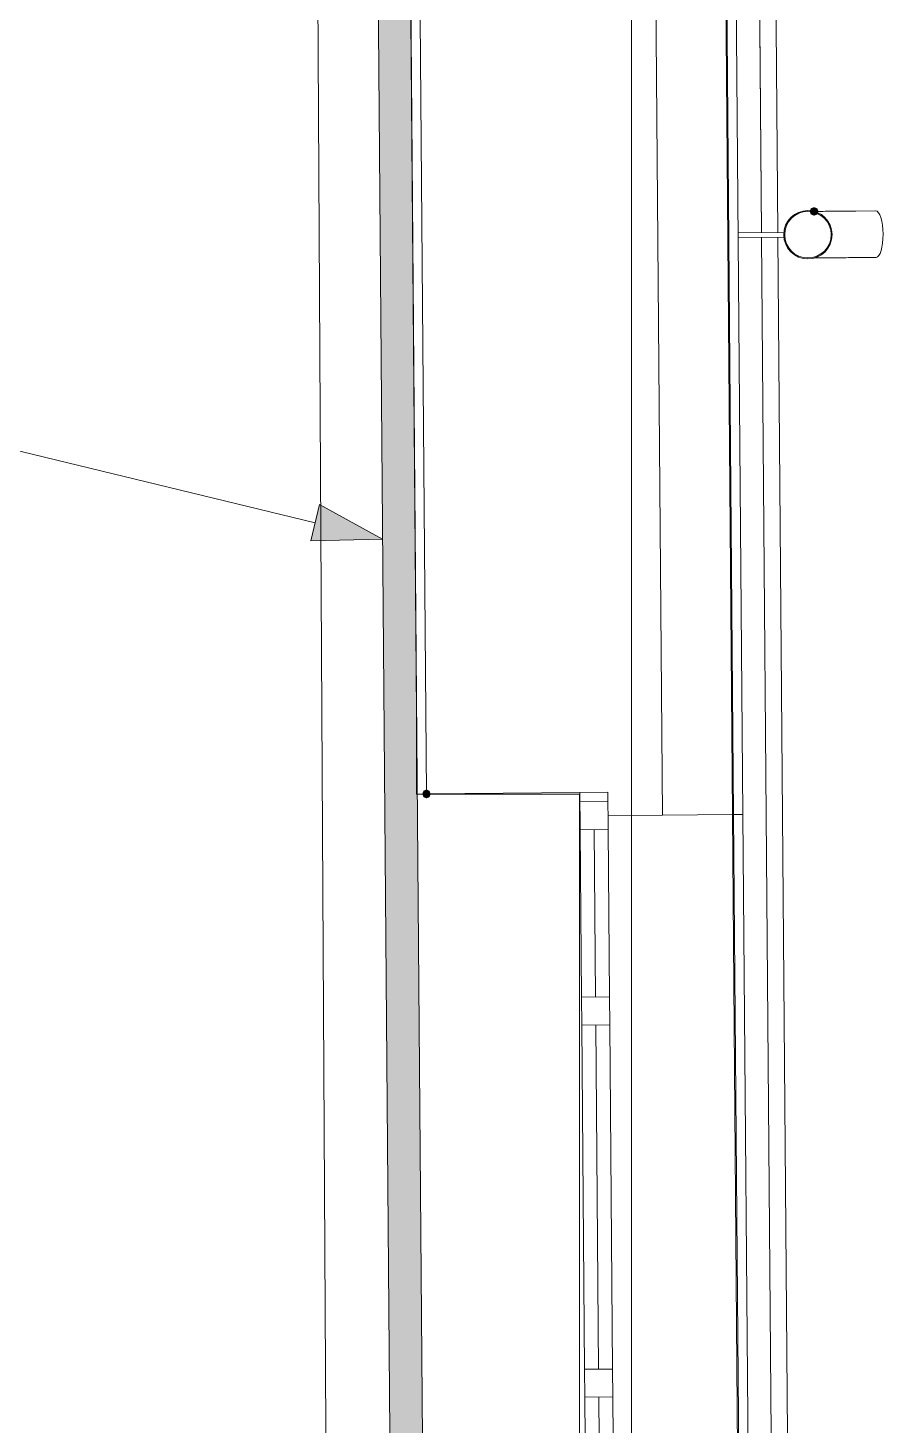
# Model space of a CAD drawing. Header units: millimetres. Extents: x 0 to 1189, y 0 to 841.
# Drawn here: x 844.19 to 862.58, y 591.75 to 621.78 of the extents above; entities that cross this region are included whole.
import ezdxf

# ---------------------------------------------------------------- set-up
doc = ezdxf.new("R2010")
doc.units = ezdxf.units.MM

msp = doc.modelspace()

# ---------------------------------------------------------------- hatches: boundary and pattern name
at = {"true_color": 0xf1d696}
h = msp.add_hatch(color=41, dxfattribs=at)
h.dxf.hatch_style = 2
h.paths.add_polyline_path([(852.223302, 647.51976), (853.459304, 494.774527), (852.759303, 494.774527), (851.523301, 647.51976)])
h = msp.add_hatch(color=7)
h.dxf.hatch_style = 2
h.paths.add_polyline_path([(861.094316, 617.927715), (861.030753, 617.901277), (861.004315, 617.837715), (861.030753, 617.774152), (861.094316, 617.747714), (861.107316, 617.747714), (861.170878, 617.774152), (861.197316, 617.837715), (861.170878, 617.901277), (861.107316, 617.927715)])
at = {"true_color": 0x0077b0}
h = msp.add_hatch(color=144, dxfattribs=at)
h.dxf.hatch_style = 2
h.paths.add_polyline_path([(851.820301, 610.792704), (850.275299, 610.755704), (850.464299, 611.533705)])
h = msp.add_hatch(color=7)
h.dxf.hatch_style = 2
h.paths.add_polyline_path([(852.675303, 605.309695), (852.70174, 605.246133), (852.765303, 605.219695), (852.828865, 605.246133), (852.855303, 605.309695), (852.855303, 605.319695), (852.828865, 605.383258), (852.765303, 605.409696), (852.70174, 605.383258), (852.675303, 605.319695)])

# ---------------------------------------------------------------- linework, layer by layer
at = {"color": 7, "lineweight": 0}
for points in [[(857.17331, 238.825136), (857.17331, 730.151886)], [(859.449313, 725.459879), (860.321314, 617.378714)], [(859.096313, 725.109878), (859.968314, 617.374714)], [(859.971314, 617.374714), (859.102313, 725.109878)], [(850.284299, 648.219761), (850.6993, 573.680647)], [(853.459304, 494.774527), (852.218302, 648.219761)], [(851.523301, 647.51976), (852.759303, 494.774527)], [(859.343313, 604.872695), (859.129313, 631.321735)], [(859.155313, 631.321735), (859.369313, 604.872695)], [(859.569313, 604.874695), (859.355313, 631.323735)], [(857.62931, 631.299735), (857.843311, 604.860695)], [(852.359302, 630.756734), (852.565303, 605.307695)], [(852.559303, 630.768734), (852.765303, 605.319695)], [(860.448315, 617.331714), (860.458887, 617.441458), (860.489205, 617.539042), (860.537172, 617.627369), (860.60069, 617.704339), (860.677661, 617.767857), (860.765987, 617.815824), (860.863571, 617.846142), (860.968315, 617.856715), (861.072403, 617.846232), (861.169519, 617.816168), (861.257564, 617.768595), (861.334441, 617.705589), (861.398052, 617.629224), (861.4463, 617.541574), (861.477088, 617.444712), (861.488316, 617.340714)], [(860.468315, 617.332714), (860.478479, 617.437441), (860.507627, 617.531277), (860.553744, 617.616206), (860.614815, 617.690214), (860.688823, 617.751285), (860.773753, 617.797402), (860.867589, 617.826551), (860.968315, 617.836715), (861.068386, 617.82664), (861.161753, 617.797746), (861.246402, 617.752023), (861.320316, 617.691464), (861.38148, 617.618062), (861.427879, 617.533808), (861.457496, 617.440694), (861.468316, 617.340714)], [(861.107316, 617.837715), (861.133316, 617.837715)], [(861.133316, 617.837715), (861.162316, 617.837715)], [(861.162316, 617.837715), (861.193316, 617.837715)], [(861.193316, 617.837715), (861.226316, 617.838715)], [(861.226316, 617.838715), (861.261316, 617.838715)], [(861.261316, 617.838715), (861.297316, 617.838715)], [(861.297316, 617.838715), (861.336316, 617.839715)], [(861.336316, 617.839715), (861.377316, 617.839715)], [(861.377316, 617.839715), (861.419316, 617.839715)], [(861.419316, 617.839715), (861.463316, 617.840715)], [(861.463316, 617.840715), (861.508316, 617.840715)], [(861.508316, 617.840715), (861.555316, 617.840715)], [(861.555316, 617.840715), (861.604316, 617.841715)], [(861.604316, 617.841715), (861.653316, 617.841715)], [(861.653316, 617.841715), (861.705316, 617.842715)], [(861.705316, 617.842715), (861.757317, 617.842715)], [(861.757317, 617.842715), (861.810317, 617.842715)], [(861.810317, 617.842715), (861.865317, 617.843715)], [(861.865317, 617.843715), (861.920317, 617.843715)], [(861.920317, 617.843715), (861.977317, 617.844715)], [(861.977317, 617.844715), (862.000317, 617.844715)], [(862.425318, 617.847715), (862.000317, 617.844715)], [(862.426033, 617.849025), (862.457135, 617.839153), (862.48627, 617.810339), (862.512799, 617.764558), (862.536086, 617.703785), (862.555494, 617.629996), (862.570386, 617.545166), (862.580124, 617.451271), (862.584072, 617.350286)], [(859.268313, 617.372714), (859.242313, 617.372714)], [(859.243313, 617.272714), (859.268313, 617.272714)], [(860.459315, 617.381714), (859.468313, 617.373714)], [(859.468313, 617.273714), (860.460315, 617.281714)], [(859.968314, 617.281714), (861.261316, 457.46947)], [(861.262316, 457.46947), (859.972314, 617.281714)], [(860.322314, 617.283714), (861.612316, 457.47347)], [(861.488316, 617.340714), (861.477744, 617.231682), (861.447425, 617.133964), (861.399459, 617.04562), (861.335941, 616.968713), (861.25897, 616.905307), (861.170644, 616.857463), (861.07306, 616.827244), (860.968315, 616.816713), (860.86394, 616.827153), (860.76669, 616.857104), (860.678627, 616.904516), (860.601815, 616.967338), (860.538315, 617.04352), (860.49019, 617.13101), (860.459502, 617.227759), (860.448315, 617.331714)], [(861.468316, 617.340714), (861.458152, 617.2357), (861.429004, 617.141729), (861.382886, 617.056782), (861.321816, 616.982838), (861.247808, 616.921879), (861.162878, 616.875885), (861.069042, 616.846836), (860.968315, 616.836713), (860.867958, 616.846746), (860.774456, 616.875541), (860.68979, 616.921141), (860.61594, 616.981588), (860.554887, 617.054926), (860.508612, 617.139198), (860.479094, 617.232446), (860.468315, 617.332714)], [(862.584072, 617.350286), (862.581755, 617.249537), (862.573536, 617.155632), (862.560018, 617.07059), (862.541807, 616.996432), (862.519507, 616.93518), (862.493722, 616.888852), (862.465059, 616.859471), (862.43412, 616.849056)], [(861.126316, 616.837713), (861.102316, 616.837713)], [(861.153316, 616.837713), (861.126316, 616.837713)], [(861.183316, 616.837713), (861.153316, 616.837713)], [(861.214316, 616.838713), (861.183316, 616.837713)], [(861.248316, 616.838713), (861.214316, 616.838713)], [(861.284316, 616.838713), (861.248316, 616.838713)], [(861.321316, 616.838713), (861.284316, 616.838713)], [(861.361316, 616.839713), (861.321316, 616.838713)], [(861.402316, 616.839713), (861.361316, 616.839713)], [(861.445316, 616.839713), (861.402316, 616.839713)], [(861.489316, 616.840713), (861.445316, 616.839713)], [(861.536316, 616.840713), (861.489316, 616.840713)], [(861.583316, 616.841713), (861.536316, 616.840713)], [(861.632316, 616.841713), (861.583316, 616.841713)], [(861.683316, 616.841713), (861.632316, 616.841713)], [(861.734317, 616.842713), (861.683316, 616.841713)], [(861.787317, 616.842713), (861.734317, 616.842713)], [(861.841317, 616.843713), (861.787317, 616.842713)], [(861.896317, 616.843713), (861.841317, 616.843713)], [(861.952317, 616.844713), (861.896317, 616.843713)], [(862.008317, 616.844713), (861.952317, 616.844713)], [(862.008317, 616.844713), (862.433318, 616.847713)], [(852.553303, 605.307695), (852.553303, 606.805698)], [(856.054308, 605.307695), (852.553303, 605.307695)], [(852.565303, 605.307695), (852.765303, 605.309695)], [(852.765303, 605.319695), (856.065308, 605.345696)], [(856.054308, 587.945669), (856.054308, 605.307695)], [(856.065308, 605.345696), (856.665309, 605.350696)], [(856.665309, 605.350696), (856.065308, 605.345696)], [(856.071308, 604.546694), (856.065308, 605.345696)], [(856.065308, 605.345696), (856.071308, 604.546694)], [(856.665309, 605.350696), (856.671309, 604.550694)], [(856.671309, 604.550694), (856.665309, 605.350696)], [(856.066308, 605.145695), (856.666309, 605.150695)], [(856.669309, 604.850695), (857.843311, 604.860695)], [(857.843311, 604.860695), (859.343313, 604.872695)], [(859.343313, 604.872695), (859.476313, 588.47367)], [(859.369313, 604.872695), (859.569313, 604.874695)], [(859.501313, 588.47367), (859.369313, 604.872695)], [(859.701313, 588.47467), (859.569313, 604.874695)], [(856.671309, 604.550694), (856.071308, 604.546694)], [(856.100308, 600.946689), (856.071308, 604.546694)], [(856.371308, 604.548694), (856.400308, 600.948689)], [(856.671309, 604.550694), (856.700309, 600.950689)], [(856.100308, 600.946689), (856.700309, 600.950689)], [(856.105308, 600.346688), (856.100308, 600.946689)], [(856.100308, 600.946689), (856.105308, 600.346688)], [(856.700309, 600.950689), (856.705309, 600.351688)], [(856.705309, 600.351688), (856.700309, 600.950689)], [(856.705309, 600.351688), (856.105308, 600.346688)], [(856.165308, 592.946677), (856.105308, 600.346688)], [(856.405308, 600.348688), (856.465308, 592.948677)], [(856.705309, 600.351688), (856.765309, 592.951677)], [(856.165308, 592.946677), (856.765309, 592.951677)], [(856.170308, 592.346676), (856.165308, 592.946677)], [(856.165308, 592.946677), (856.170308, 592.346676)], [(856.765309, 592.951677), (856.770309, 592.351676)], [(856.770309, 592.351676), (856.765309, 592.951677)], [(856.770309, 592.351676), (856.170308, 592.346676)], [(856.199308, 588.74667), (856.170308, 592.346676)], [(856.470308, 592.348676), (856.499309, 588.74867)], [(856.770309, 592.351676), (856.799309, 588.75167)]]:
    msp.add_lwpolyline(points, dxfattribs=at)
at = {"color": 144, "lineweight": 0, "true_color": 0x0077b0}
for points in [[(850.370299, 611.144704), (811.80824, 620.490719)], [(850.275299, 610.755704), (850.464299, 611.533705)], [(851.820301, 610.792704), (850.464299, 611.533705)], [(851.820301, 610.792704), (850.275299, 610.755704)]]:
    msp.add_lwpolyline(points, dxfattribs=at)

doc.saveas('drawing.dxf')
